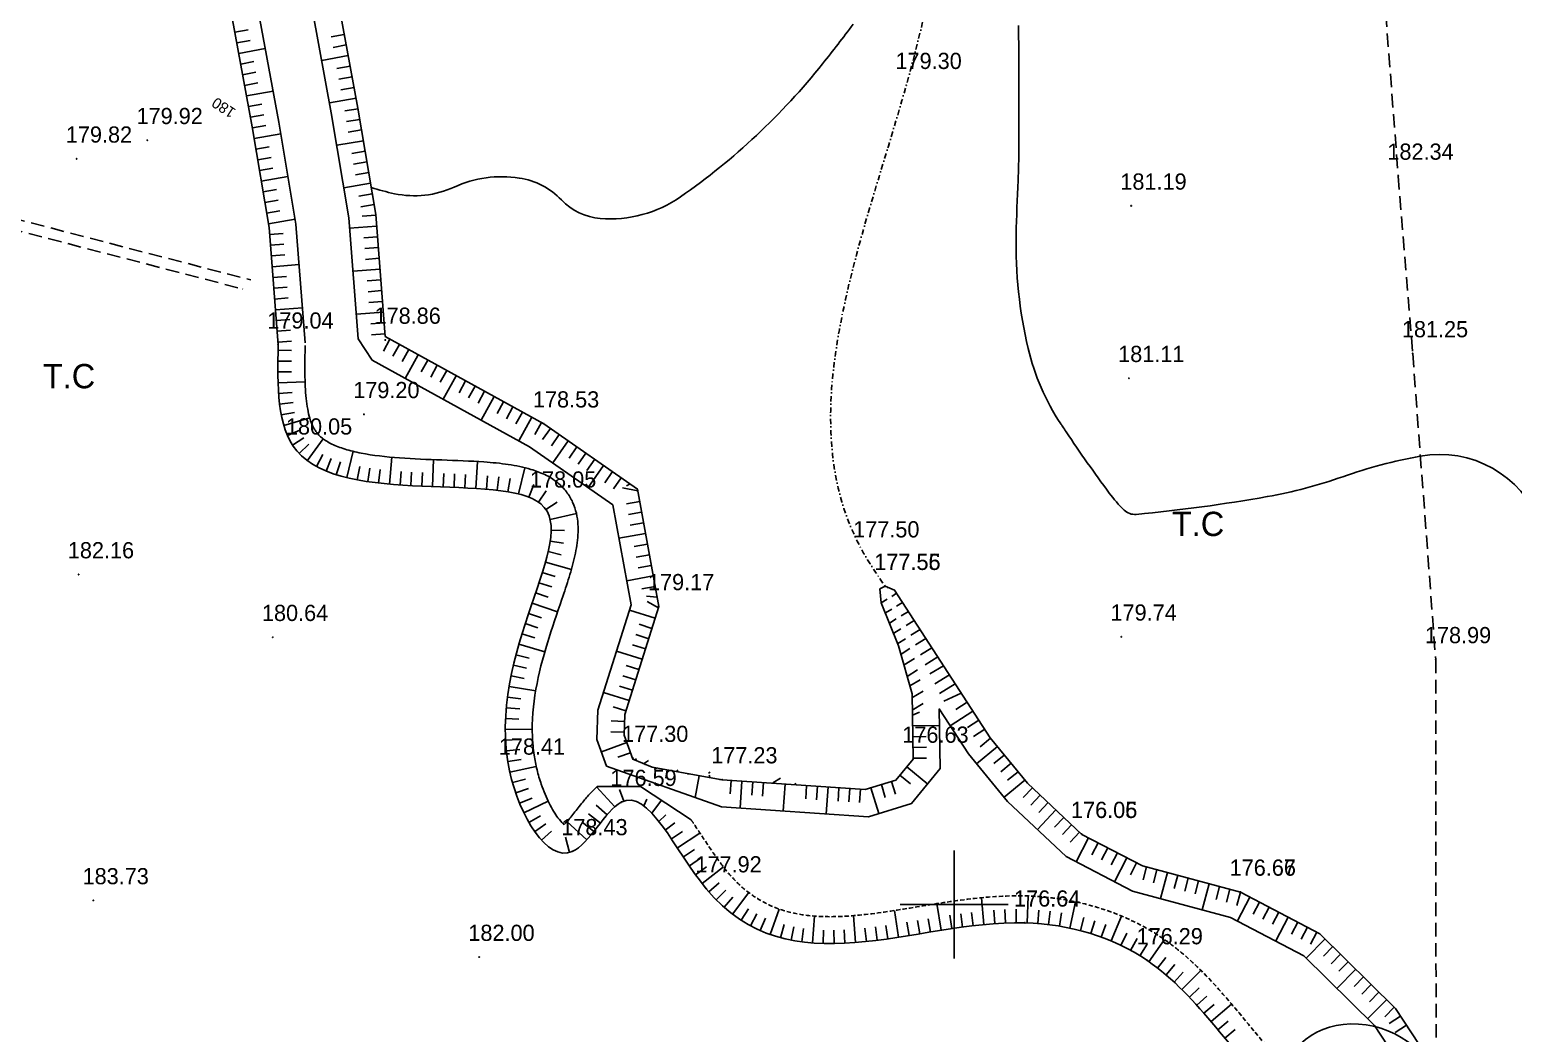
# Model space of a CAD drawing. Extents: x -83928 to -81707, y 15464 to 18601.
# Drawn here: x -83571.1 to -83296.4, y 17176.1 to 17362 of the extents above; entities that cross this region are included whole.
import ezdxf
from ezdxf.enums import TextEntityAlignment as Align

# ---------------------------------------------------------------- set-up
doc = ezdxf.new("R2010")
doc.units = 0
doc.header["$MEASUREMENT"] = 0
for name, pattern in [('ACAD_ISO03W100', [30, 12, -18]), ('INTERROMPU', [0.75, 0.5, -0.25]), ('Parcelle', [1.2, 0.8, -0.4]), ('TIRETPTx2', [2, 1, -0.5, 0, -0.5])]:
    doc.linetypes.add(name, pattern=pattern)
doc.layers.add('ACCE', color=4, linetype='INTERROMPU', lineweight=25)
for name, color, linetype in [('ALT', 7, 'Continuous'), ('Carroyage 1', 7, 'Continuous'), ('CNiv_1', 1, 'Continuous'), ('CONST', 7, 'Continuous'), ('Cotation CN', 6, 'Continuous'), ('ECOULEMENT', 160, 'ACAD_ISO03W100'), ('LIMITE', 40, 'INTERROMPU'), ('POINTS', 3, 'Continuous'), ('Talus', 5, 'Continuous')]:
    doc.layers.add(name, color=color, linetype=linetype)

# ---------------------------------------------------------------- blocks, each defined once
blk = doc.blocks.new('CotaCNiv')
at = {"invisible_edges": 15}
blk.add_3dface([(-0.5, -0.5), (0.5, -0.5), (0.5, 0.5), (-0.5, 0.5)], dxfattribs=at)
blk.add_3dface([(-0.5, -0.5), (0.5, -0.5), (0.5, 0.5), (-0.5, 0.5)], dxfattribs=at)
blk.add_attdef('ALTCNIV', text='', height=0.4).set_placement((0, 0), align=Align.MIDDLE)

msp = doc.modelspace()

# ---------------------------------------------------------------- linework, layer by layer
at = {"linetype": 'ByBlock', "extrusion": (0.000932032, -0.005533, 0.999984)}
msp.add_line((-83531.73, 17313.95, 203.43), (-83531.71, 17313.9, 203.43), dxfattribs=at)
at = {"layer": 'ACCE', "linetype": 'INTERROMPU', "ltscale": 5, "extrusion": (0.000932032, -0.005533, 0.999984)}
for p, q in [((-83592.64, 17331.85, 203.58), (-83530.21, 17315.62, 203.44)), ((-83593.1, 17329.9, 203.57), (-83531.73, 17313.95, 203.43))]:
    msp.add_line(p, q, dxfattribs=at)
at = {"layer": 'Carroyage 1'}
for p, q in [((-83400, 17210), (-83400, 17190)), ((-83410, 17200), (-83390, 17200))]:
    msp.add_line(p, q, dxfattribs=at)
at = {"layer": 'CNiv_1'}
for points, elevation in [([(-83418.69, 17362.97, -0.007661), (-83424.33, 17355.67, -0.072444), (-83450.63, 17331.02, -0.173684), (-83465.5, 17327, -0.184577), (-83472.69, 17330.43, 0.165922), (-83480.5, 17334.5, 0.146148), (-83492.54, 17332.82, -0.16046), (-83503.6, 17331.6, -0.025553), (-83507.92, 17332.74)], 180), ([(-83152.79, 17225.96, -0.00927), (-83170.54, 17224.46, -0.118984), (-83262.33, 17240.33, -0.200554), (-83291.46, 17270.56, 0.358919), (-83313.67, 17283, 0.040621), (-83328.01, 17279.19, -0.041654), (-83342, 17275.5, -0.020104), (-83366.29, 17272.22, -0.22062), (-83368.5, 17273, -0.039603), (-83371.26, 17276.17, -0.012001), (-83379.25, 17287.5, -0.000489), (-83379.88, 17288.45, -0.000834), (-83380.25, 17289, -0.088525), (-83386.28, 17302.94, -0.063276), (-83388.5, 17324, -0.006683), (-83388.15, 17334.03, 0.011246), (-83388, 17340, 0.000756), (-83387.99, 17344.58, 0.000291), (-83388, 17356.5, 0.006465), (-83388.09, 17362.73, 0.003279)], 180), ([(-83244.24, 17000, 0.088029), (-83245, 17000.75, 0.068717), (-83246.71, 17001.61, -0.089389), (-83248, 17002.33, -0.000138), (-83252.42, 17005.96, -0.000018), (-83285.33, 17033, -0.000015), (-83292.63, 17038.99, -0.000036), (-83295.8, 17041.6, -0.38176), (-83296.5, 17046.15, 0.493797), (-83297.8, 17049.8, 0.060424), (-83298.27, 17049.89, -0.038872), (-83299, 17050, -0.310178), (-83307.12, 17058.83, 0.191859), (-83316.25, 17074.75, 0.073047), (-83321.13, 17077.58, -0.090366), (-83325, 17080, -0.41464), (-83325.98, 17101.69, 0.177424), (-83309, 17143, 0.020097), (-83309.03, 17162.57, 0.087283), (-83310, 17167, 0.331548), (-83327.95, 17177.78, 0.395131), (-83340, 17164, 0.447148), (-83326.99, 17153.14, -0.341569), (-83309, 17143, -0.05514)], 175)]:
    msp.add_lwpolyline(points, format="xyb", dxfattribs=dict(at, elevation=elevation))
at = {"layer": 'ECOULEMENT', "linetype": 'ByBlock', "extrusion": (0.000932032, -0.005533, 0.999984)}
for p, q in [((-83510.31, 17304.74, 205.06), (-83507.73, 17300.75, 205.04)), ((-83464.33, 17225.59, 204.58), (-83443.07, 17218.07, 204.52)), ((-83458.04, 17221.83, 10.8), (-83466.08, 17221.83, 201.34)), ((-83448.7, 17215.68, 201.21), (-83458.04, 17221.83, 10.8))]:
    msp.add_line(p, q, dxfattribs=at)
at = {"layer": 'ECOULEMENT', "linetype": 'ByBlock', "extrusion": (0.000932032, -0.005533, 0.999984), "elevation": 31.48}
for points in [[(-83578.93, 17534.07), (-83579.2, 17521.43), (-83573.61, 17497.2), (-83562.42, 17454.35), (-83556.2, 17424.54), (-83544.39, 17394.11), (-83534.44, 17368.02), (-83530.09, 17344.42), (-83526.98, 17325.79), (-83525.29, 17304.03)], [(-83573.93, 17533.97), (-83574.19, 17521.94), (-83568.75, 17498.4), (-83557.55, 17455.49), (-83551.39, 17425.96), (-83539.72, 17395.9), (-83529.61, 17369.38), (-83525.17, 17345.29), (-83522.02, 17326.4), (-83520.31, 17304.41)], [(-83564.07, 17533.76), (-83564.3, 17522.96), (-83559.17, 17500.76), (-83547.94, 17457.75), (-83541.89, 17428.78), (-83530.51, 17399.45), (-83520.07, 17372.05), (-83515.45, 17347), (-83512.21, 17327.59), (-83510.46, 17305.18)], [(-83559.07, 17533.65), (-83559.28, 17523.48), (-83554.31, 17501.95), (-83543.07, 17458.89), (-83537.08, 17430.2), (-83525.84, 17401.24), (-83515.23, 17373.41), (-83510.52, 17347.86), (-83507.24, 17328.2), (-83505.48, 17305.57)], [(-83505.48, 17305.57), (-83476.11, 17289.41), (-83458.77, 17277.35), (-83454.81, 17255.58), (-83461.11, 17235.59), (-83461.24, 17231.75), (-83459.63, 17227.3), (-83456.04, 17225.82), (-83443.11, 17223.51), (-83416.6, 17221.72), (-83410.91, 17223.45), (-83407.73, 17227.33), (-83407.93, 17239.43), (-83410.41, 17248.34), (-83413.63, 17256.25), (-83413.88, 17258.85), (-83412.92, 17259.34), (-83411.15, 17258.6), (-83393.45, 17231.27), (-83386.58, 17222.91), (-83376.49, 17213.4), (-83365.29, 17207.58), (-83347.12, 17202.71), (-83332.4, 17195.01), (-83318.41, 17181.16), (-83309.55, 17167.67)], [(-83507.89, 17301.18), (-83478.75, 17285.16), (-83463.32, 17274.42), (-83459.96, 17255.9), (-83466.09, 17236.43), (-83466.26, 17230.96), (-83464.48, 17226.02)], [(-83443.23, 17218.51), (-83416.02, 17216.67), (-83408, 17219.11), (-83402.7, 17225.58), (-83402.89, 17236.64), (-83397.49, 17228.32), (-83390.24, 17219.49), (-83379.41, 17209.28), (-83367.11, 17202.89), (-83348.95, 17198.03), (-83335.38, 17190.93), (-83322.3, 17177.98), (-83313.73, 17164.93)]]:
    msp.add_lwpolyline(points, dxfattribs=at)
at = {"layer": 'ECOULEMENT', "linetype": 'TIRETPTx2'}
msp.add_spline([(-83412.99, 17654.96, 206.38), (-83427.86, 17606.23, 205.84), (-83457.92, 17566.15, 205.46), (-83461.3, 17533.98, 205.08), (-83449.51, 17509.19, 204.74), (-83446.86, 17490.2, 204.51), (-83413.23, 17466.71, 204.12), (-83402.6, 17441.3, 203.78), (-83408.84, 17351.67, 202.72), (-83416.67, 17264.94, 201.7), (-83412.77, 17258.92, 201.62)], degree=3, dxfattribs=at)
at = {"layer": 'ECOULEMENT', "linetype": 'ByBlock'}
for points, knots in [([(-83525.14, 17303.6, 202.51), (-83525.28, 17296.02, 202.42), (-83525.74, 17270.83, 202.11), (-83451.94, 17287.16, 202.08), (-83493.93, 17238.83, 201.63), (-83471.91, 17201.99, 201.12), (-83459.32, 17228.24, 201.39), (-83439.01, 17179.31, 200.74), (-83398.49, 17202.28, 200.89), (-83358.7, 17190.42, 200.62), (-83341.85, 17160.37, 200.21), (-83318.8, 17150.65, 200.02), (-83308.96, 17143.29, 199.9), (-83308.94, 17143.28, 199.9)], [0, 0, 0, 0, 19.919287, 66.163946, 115.959373, 134.84595, 147.715325, 170.166661, 229.505256, 253.244601, 288.827492, 325.704265, 325.754328, 325.754328, 325.754328, 325.754328]), ([(-83525.14, 17303.6, 202.51), (-83525.28, 17296.02, 202.42), (-83525.74, 17270.83, 202.11), (-83451.94, 17287.16, 202.08), (-83493.93, 17238.83, 201.63), (-83471.91, 17201.99, 201.12), (-83459.32, 17228.24, 201.39), (-83439.01, 17179.31, 200.74), (-83398.49, 17202.28, 200.89), (-83358.7, 17190.42, 200.62), (-83341.85, 17160.37, 200.21), (-83318.8, 17150.65, 200.02), (-83308.96, 17143.29, 199.9), (-83308.94, 17143.28, 199.9)], [0, 0, 0, 0, 19.919287, 66.163946, 115.959373, 134.84595, 147.715325, 170.166661, 229.505256, 253.244601, 288.827492, 325.704265, 325.754328, 325.754328, 325.754328, 325.754328]), ([(-83520.14, 17303.51, 202.49), (-83520.15, 17302.91, 202.48), (-83520.16, 17302.31, 202.48), (-83520.19, 17300.54, 202.45), (-83520.2, 17299.38, 202.44), (-83520.17, 17296.63, 202.41), (-83520.1, 17295.09, 202.39), (-83519.81, 17292.3, 202.35), (-83519.58, 17291.06, 202.34), (-83519.08, 17289.36, 202.32), (-83518.84, 17288.78, 202.31), (-83518.44, 17288.01, 202.3), (-83518.29, 17287.77, 202.29), (-83517.97, 17287.31, 202.29), (-83517.8, 17287.1, 202.28), (-83517.41, 17286.7, 202.28), (-83517.19, 17286.5, 202.28), (-83516.46, 17285.93, 202.27), (-83515.88, 17285.57, 202.26), (-83514.48, 17284.89, 202.25), (-83513.67, 17284.58, 202.24), (-83511.85, 17284.02, 202.23), (-83510.84, 17283.77, 202.22), (-83507.62, 17283.14, 202.21), (-83505.2, 17282.87, 202.19), (-83500.11, 17282.49, 202.17), (-83497.45, 17282.39, 202.16), (-83492.17, 17282.2, 202.15), (-83489.54, 17282.11, 202.14), (-83485.49, 17281.82, 202.12), (-83483.98, 17281.67, 202.11), (-83481.08, 17281.24, 202.1), (-83479.68, 17280.96, 202.09), (-83477.47, 17280.3, 202.08), (-83476.62, 17279.98, 202.07), (-83474.96, 17279.18, 202.05), (-83474.14, 17278.69, 202.05), (-83472.78, 17277.56, 202.03), (-83472.24, 17277, 202.02), (-83471.31, 17275.79, 202), (-83470.92, 17275.13, 201.99), (-83470.31, 17273.78, 201.98), (-83470.08, 17273.1, 201.97), (-83469.77, 17271.74, 201.95), (-83469.67, 17271.06, 201.94), (-83469.59, 17269.74, 201.92), (-83469.59, 17269.09, 201.92), (-83469.7, 17267.12, 201.89), (-83469.91, 17265.83, 201.88), (-83470.49, 17263.23, 201.85), (-83470.85, 17261.92, 201.83), (-83471.67, 17259.25, 201.8), (-83472.13, 17257.89, 201.79), (-83473.49, 17253.9, 201.75), (-83474.44, 17251.2, 201.72), (-83476.14, 17245.61, 201.65), (-83476.9, 17242.73, 201.62), (-83477.92, 17236.93, 201.56), (-83478.18, 17234, 201.52), (-83478.02, 17229.94, 201.47), (-83477.91, 17228.79, 201.46), (-83477.6, 17226.73, 201.43), (-83477.43, 17225.83, 201.42), (-83476.99, 17224.03, 201.4), (-83476.72, 17223.12, 201.39), (-83475.99, 17220.99, 201.36), (-83475.49, 17219.8, 201.34), (-83474.43, 17217.67, 201.31), (-83473.86, 17216.74, 201.3), (-83472.98, 17215.56, 201.28), (-83472.65, 17215.19, 201.28), (-83472.32, 17214.87, 201.27), (-83472.26, 17214.82, 201.27), (-83472.21, 17214.77, 201.27)], [0, 0, 0, 0, 1.583705, 1.583705, 4.751116, 4.751116, 9.422951, 9.422951, 14.094786, 14.094786, 17.180774, 17.180774, 18.933953, 18.933953, 20.760584, 20.760584, 22.587214, 22.587214, 25.948841, 25.948841, 29.310469, 29.310469, 32.672096, 32.672096, 39.331011, 39.331011, 45.989926, 45.989926, 52.648841, 52.648841, 56.760959, 56.760959, 60.873077, 60.873077, 63.474876, 63.474876, 66.076675, 66.076675, 68.06671, 68.06671, 70.056745, 70.056745, 72.04678, 72.04678, 74.036815, 74.036815, 76.02685, 76.02685, 80.127862, 80.127862, 84.228873, 84.228873, 88.329885, 88.329885, 95.976313, 95.976313, 103.62274, 103.62274, 111.269168, 111.269168, 114.307915, 114.307915, 116.683336, 116.683336, 119.058757, 119.058757, 122.409636, 122.409636, 125.760515, 125.760515, 127.940052, 127.940052, 128.393605, 128.393605, 128.393605, 128.393605]), ([(-83472.21, 17214.77, 201.27), (-83472.09, 17214.89, 201.27), (-83471.94, 17215.04, 201.27), (-83471.38, 17215.64, 201.28), (-83470.9, 17216.21, 201.28), (-83469.87, 17217.51, 201.3), (-83469.32, 17218.22, 201.3), (-83468.29, 17219.5, 201.32), (-83467.82, 17220.06, 201.32), (-83466.93, 17221.02, 201.33), (-83466.53, 17221.43, 201.33), (-83466.08, 17221.83, 201.34)], [137.484409, 137.484409, 137.484409, 137.484409, 138.362677, 138.362677, 140.692478, 140.692478, 143.022279, 143.022279, 144.763915, 144.763915, 146.039522, 146.039522, 146.039522, 146.039522])]:
    msp.add_open_spline(points, degree=3, knots=knots, dxfattribs=at)
at = {"layer": 'ECOULEMENT', "linetype": 'Parcelle'}
msp.add_open_spline([(-83448.7, 17215.68, 201.21), (-83448.45, 17215.32, 201.2), (-83448.2, 17214.95, 201.2), (-83447.04, 17213.22, 201.17), (-83446.14, 17211.83, 201.15), (-83444.36, 17209.18, 201.12), (-83443.47, 17207.92, 201.1), (-83442.14, 17206.21, 201.07), (-83441.68, 17205.66, 201.07), (-83440.74, 17204.63, 201.05), (-83440.27, 17204.15, 201.04), (-83438.85, 17202.81, 201.02), (-83437.89, 17202.06, 201.01), (-83435.55, 17200.5, 200.98), (-83434.16, 17199.8, 200.97), (-83431.23, 17198.72, 200.95), (-83429.7, 17198.34, 200.94), (-83426.48, 17197.84, 200.92), (-83424.79, 17197.73, 200.92), (-83421.25, 17197.72, 200.91), (-83419.41, 17197.83, 200.9), (-83414.51, 17198.31, 200.89), (-83411.37, 17198.8, 200.89), (-83404.9, 17199.86, 200.88), (-83401.56, 17200.43, 200.88), (-83394.73, 17201.31, 200.87), (-83391.25, 17201.61, 200.86), (-83386.63, 17201.58, 200.84), (-83385.55, 17201.53, 200.84), (-83383.39, 17201.38, 200.83), (-83382.32, 17201.27, 200.83), (-83379.12, 17200.85, 200.81), (-83377.02, 17200.43, 200.8), (-83370.85, 17198.78, 200.76), (-83366.92, 17197.14, 200.73), (-83362.21, 17194.3, 200.68), (-83361.14, 17193.58, 200.67), (-83359.08, 17192.06, 200.64), (-83358.09, 17191.27, 200.63), (-83354.75, 17188.36, 200.58), (-83352.6, 17186.11, 200.55), (-83348.56, 17181.54, 200.48), (-83346.66, 17179.22, 200.45), (-83342.93, 17174.72, 200.38), (-83341.09, 17172.55, 200.35), (-83338.24, 17169.52, 200.31), (-83337.25, 17168.53, 200.29), (-83334.25, 17165.78, 200.25), (-83332.08, 17164.1, 200.22), (-83327.46, 17160.89, 200.17), (-83325.02, 17159.36, 200.14), (-83319.97, 17156.3, 200.09), (-83317.37, 17154.78, 200.06), (-83312.99, 17152.08, 200.02), (-83311.21, 17150.96, 200), (-83309.45, 17149.77, 199.98)], degree=3, knots=[160.719011, 160.719011, 160.719011, 160.719011, 161.737018, 161.737018, 165.51899, 165.51899, 169.300963, 169.300963, 171.385845, 171.385845, 173.470727, 173.470727, 177.640492, 177.640492, 183.510158, 183.510158, 189.379824, 189.379824, 195.24949, 195.24949, 201.119155, 201.119155, 210.301728, 210.301728, 219.484301, 219.484301, 228.666873, 228.666873, 231.481073, 231.481073, 234.295272, 234.295272, 239.923671, 239.923671, 251.18047, 251.18047, 254.634197, 254.634197, 258.087924, 258.087924, 266.799629, 266.799629, 275.511334, 275.511334, 284.223039, 284.223039, 288.78013, 288.78013, 297.730147, 297.730147, 306.680164, 306.680164, 315.630181, 315.630181, 321.694088, 321.694088, 321.694088, 321.694088], dxfattribs=at)
at = {"layer": 'LIMITE', "linetype": 'INTERROMPU', "ltscale": 5, "extrusion": (0.000932032, -0.005533, 0.999984), "elevation": 30.8}
msp.add_lwpolyline([(-83344.15, 17655.6), (-83342.59, 17601.17), (-83335.84, 17541.84), (-83332.3, 17493.27), (-83327.61, 17446.34), (-83323.45, 17400.71), (-83320.23, 17365.45), (-83317.91, 17335.29), (-83315.23, 17302.41), (-83310.97, 17245.76), (-83310.9, 17169.72)], dxfattribs=at)
at = {"layer": 'POINTS', "extrusion": (0.002059, -0.012217, 0.999923)}
for centre in [(-83409.08, 17350.75, -182.42), (-83409.08, 17350.75, -182.42), (-83549.6, 17340.55, -182.42), (-83549.6, 17340.55, -182.42), (-83562.69, 17337.12, -182.42), (-83562.69, 17337.12, -182.42), (-83318, 17333.95, -182.42), (-83318, 17333.95, -182.42), (-83367.44, 17328.41, -182.42), (-83367.44, 17328.41, -182.42), (-83525.38, 17302.68, -182.42), (-83525.38, 17302.68, -182.42), (-83505.53, 17303.57, -182.42), (-83505.53, 17303.57, -182.42), (-83315.32, 17301.07, -182.42), (-83315.32, 17301.07, -182.42), (-83367.85, 17296.49, -182.42), (-83367.85, 17296.49, -182.42), (-83509.48, 17289.8, -182.42), (-83509.48, 17289.8, -182.42), (-83476.2, 17288.07, -182.42), (-83476.2, 17288.07, -182.42), (-83521.94, 17283.06, -182.42), (-83521.94, 17283.06, -182.42), (-83476.75, 17273.24, -182.42), (-83476.75, 17273.24, -182.42), (-83416.91, 17264.01, -182.42), (-83416.91, 17264.01, -182.42), (-83562.32, 17260.14, -182.42), (-83562.32, 17260.14, -182.42), (-83413.01, 17257.99, -182.42), (-83412.99, 17257.98, -182.42), (-83454.9, 17254.24, -182.42), (-83454.9, 17254.24, -182.42), (-83526.38, 17248.53, -182.42), (-83526.38, 17248.53, -182.42), (-83369.27, 17248.6, -182.42), (-83369.27, 17248.6, -182.42), (-83311.05, 17244.42, -182.42), (-83311.05, 17244.42, -182.42), (-83459.7, 17226.14, -182.42), (-83459.7, 17226.14, -182.42), (-83407.81, 17225.98, -182.42), (-83407.81, 17225.98, -182.42), (-83482.52, 17223.78, -182.42), (-83482.52, 17223.78, -182.42), (-83443.19, 17222.17, -182.42), (-83443.19, 17222.17, -182.42), (-83461.86, 17217.98, -182.42), (-83461.86, 17217.98, -182.42), (-83376.59, 17212.06, -182.42), (-83376.58, 17212.05, -182.42), (-83470.95, 17208.86, -182.42), (-83470.95, 17208.86, -182.42), (-83446.12, 17201.98, -182.42), (-83446.12, 17201.98, -182.42), (-83347.21, 17201.37, -182.42), (-83347.2, 17201.36, -182.42), (-83559.59, 17199.78, -182.42), (-83559.59, 17199.78, -182.42), (-83387.13, 17195.65, -182.42), (-83387.12, 17195.64, -182.42), (-83488.16, 17189.29, -182.42), (-83488.15, 17189.29, -182.42), (-83364.44, 17188.67, -182.42), (-83364.43, 17188.66, -182.42)]:
    msp.add_circle(centre, 0.05, dxfattribs=at)
at = {"layer": 'Talus', "linetype": 'ByBlock', "extrusion": (0.000932032, -0.005533, 0.999984)}
for p, q in [((-83533.17, 17361.5, 205.4), (-83530.71, 17361.95, 205.4)), ((-83512.89, 17361.1, 205.38), (-83515.35, 17360.65, 205.38)), ((-83532.8, 17359.53, 205.39), (-83530.35, 17359.99, 205.39)), ((-83532.44, 17357.57, 205.38), (-83527.52, 17358.47, 205.38)), ((-83512.53, 17359.13, 205.37), (-83514.98, 17358.68, 205.37)), ((-83532.08, 17355.6, 205.37), (-83529.62, 17356.05, 205.37)), ((-83512.16, 17357.17, 205.36), (-83517.08, 17356.26, 205.36)), ((-83531.72, 17353.63, 205.35), (-83529.26, 17354.09, 205.36)), ((-83511.8, 17355.2, 205.34), (-83514.26, 17354.75, 205.34)), ((-83511.44, 17353.23, 205.33), (-83513.9, 17352.78, 205.33)), ((-83531.35, 17351.66, 205.34), (-83528.89, 17352.12, 205.34)), ((-83530.99, 17349.7, 205.33), (-83526.07, 17350.6, 205.33)), ((-83511.07, 17351.27, 205.32), (-83513.53, 17350.81, 205.32)), ((-83530.63, 17347.73, 205.32), (-83528.17, 17348.18, 205.32)), ((-83510.71, 17349.3, 205.31), (-83515.63, 17348.39, 205.31)), ((-83530.27, 17345.76, 205.31), (-83527.81, 17346.22, 205.31)), ((-83510.35, 17347.33, 205.3), (-83512.82, 17346.92, 205.3)), ((-83510.02, 17345.36, 205.29), (-83512.49, 17344.95, 205.29)), ((-83529.91, 17343.8, 205.3), (-83527.44, 17344.21, 205.3)), ((-83529.58, 17341.82, 205.29), (-83524.64, 17342.65, 205.29)), ((-83509.69, 17343.39, 205.28), (-83512.16, 17342.97, 205.28)), ((-83529.25, 17339.85, 205.28), (-83526.78, 17340.26, 205.28)), ((-83509.36, 17341.41, 205.27), (-83514.29, 17340.59, 205.27)), ((-83509.03, 17339.44, 205.26), (-83511.5, 17339.03, 205.26)), ((-83528.92, 17337.88, 205.27), (-83526.45, 17338.29, 205.26)), ((-83508.7, 17337.47, 205.24), (-83511.17, 17337.06, 205.24)), ((-83528.59, 17335.91, 205.25), (-83526.12, 17336.32, 205.25)), ((-83528.26, 17333.93, 205.24), (-83523.33, 17334.76, 205.24)), ((-83508.38, 17335.5, 205.23), (-83510.84, 17335.08, 205.23)), ((-83527.93, 17331.96, 205.23), (-83525.47, 17332.37, 205.23)), ((-83508.05, 17333.52, 205.22), (-83512.98, 17332.7, 205.22)), ((-83507.72, 17331.55, 205.21), (-83510.18, 17331.14, 205.21)), ((-83527.6, 17329.99, 205.22), (-83525.14, 17330.4, 205.22)), ((-83527.27, 17328.02, 205.21), (-83524.81, 17328.43, 205.21)), ((-83507.39, 17329.58, 205.2), (-83509.85, 17329.17, 205.2)), ((-83526.94, 17326.04, 205.2), (-83522.01, 17326.87, 205.2)), ((-83506.92, 17325.61, 205.18), (-83511.9, 17325.22, 205.18)), ((-83507.07, 17327.6, 205.19), (-83509.57, 17327.41, 205.19)), ((-83526.73, 17324.06, 205.19), (-83524.23, 17324.25, 205.19)), ((-83506.76, 17323.61, 205.17), (-83509.26, 17323.42, 205.17)), ((-83526.57, 17322.06, 205.18), (-83524.08, 17322.26, 205.17)), ((-83526.42, 17320.07, 205.16), (-83523.92, 17320.26, 205.16)), ((-83506.61, 17321.62, 205.15), (-83509.1, 17321.43, 205.16)), ((-83526.26, 17318.07, 205.15), (-83521.28, 17318.46, 205.15)), ((-83506.3, 17317.63, 205.13), (-83511.28, 17317.25, 205.13)), ((-83506.45, 17319.63, 205.14), (-83508.95, 17319.43, 205.14)), ((-83526.11, 17316.08, 205.14), (-83523.61, 17316.27, 205.14)), ((-83506.14, 17315.64, 205.12), (-83508.63, 17315.45, 205.12)), ((-83525.95, 17314.09, 205.13), (-83523.46, 17314.28, 205.13)), ((-83525.8, 17312.09, 205.12), (-83523.3, 17312.29, 205.12)), ((-83505.99, 17313.65, 205.11), (-83508.48, 17313.45, 205.11)), ((-83505.83, 17311.65, 205.1), (-83508.32, 17311.46, 205.1)), ((-83525.64, 17310.1, 205.11), (-83520.66, 17310.49, 205.11)), ((-83505.68, 17309.66, 205.09), (-83510.66, 17309.27, 205.09)), ((-83525.49, 17308.1, 205.1), (-83522.99, 17308.3, 205.1)), ((-83525.33, 17306.11, 205.09), (-83522.84, 17306.3, 205.08)), ((-83505.52, 17307.66, 205.08), (-83508.01, 17307.47, 205.08)), ((-83525.18, 17304.12, 205.07), (-83522.68, 17304.31, 205.07)), ((-83505.37, 17305.67, 205.06), (-83507.86, 17305.48, 205.07)), ((-83504.45, 17304.64, 205.06), (-83505.65, 17302.45, 205.05)), ((-83502.7, 17303.68, 205.05), (-83503.9, 17301.49, 205.04)), ((-83525.16, 17302.6, 202.49), (-83522.66, 17302.56, 202.49)), ((-83500.94, 17302.72, 205.04), (-83502.15, 17300.53, 205.03)), ((-83499.19, 17301.75, 205.04), (-83501.6, 17297.37, 205.02)), ((-83497.44, 17300.79, 205.03), (-83498.64, 17298.6, 205.02)), ((-83525.19, 17298.6, 202.45), (-83522.69, 17298.62, 202.44)), ((-83525.18, 17300.6, 202.47), (-83522.68, 17300.58, 202.46)), ((-83495.69, 17299.83, 205.02), (-83496.89, 17297.63, 205.01)), ((-83493.93, 17298.86, 205.02), (-83495.14, 17296.67, 205.01)), ((-83525.15, 17296.6, 202.42), (-83520.15, 17296.76, 202.41)), ((-83492.18, 17297.9, 205.01), (-83494.59, 17293.52, 204.99)), ((-83490.43, 17296.93, 205), (-83491.63, 17294.74, 204.99)), ((-83488.68, 17295.97, 205), (-83489.88, 17293.78, 204.98)), ((-83525.05, 17294.6, 202.4), (-83522.56, 17294.78, 202.39)), ((-83524.87, 17292.61, 202.37), (-83522.38, 17292.91, 202.37)), ((-83486.92, 17295.01, 204.99), (-83488.13, 17292.82, 204.98)), ((-83485.17, 17294.04, 204.98), (-83487.58, 17289.66, 204.96)), ((-83483.42, 17293.08, 204.97), (-83484.62, 17290.89, 204.96)), ((-83524.56, 17290.64, 202.35), (-83522.1, 17291.11, 202.35)), ((-83524.09, 17288.69, 202.32), (-83519.29, 17290.1, 202.33)), ((-83481.67, 17292.11, 204.97), (-83482.87, 17289.92, 204.96)), ((-83479.92, 17291.15, 204.96), (-83481.12, 17288.96, 204.95)), ((-83478.16, 17290.19, 204.95), (-83480.57, 17285.81, 204.93)), ((-83523.42, 17286.81, 202.3), (-83521.12, 17287.81, 202.3)), ((-83476.41, 17289.22, 204.95), (-83477.62, 17287.03, 204.94)), ((-83474.74, 17288.13, 204.94), (-83476.17, 17286.07, 204.93)), ((-83473.1, 17286.98, 204.93), (-83474.53, 17284.93, 204.92)), ((-83522.48, 17285.05, 202.27), (-83520.38, 17286.4, 202.28)), ((-83521.25, 17283.48, 202.25), (-83519.44, 17285.2, 202.27)), ((-83519.75, 17282.16, 202.23), (-83516.78, 17286.18, 202.27)), ((-83471.46, 17285.84, 204.92), (-83474.31, 17281.74, 204.9)), ((-83469.81, 17284.7, 204.92), (-83471.24, 17282.65, 204.91)), ((-83518.06, 17281.09, 202.21), (-83516.87, 17283.29, 202.24)), ((-83516.25, 17280.24, 202.2), (-83515.31, 17282.55, 202.22)), ((-83514.37, 17279.56, 202.18), (-83513.62, 17281.95, 202.21)), ((-83512.44, 17279.03, 202.17), (-83511.26, 17283.89, 202.23)), ((-83504.54, 17277.82, 202.13), (-83504.1, 17282.8, 202.19)), ((-83496.56, 17277.36, 202.1), (-83496.36, 17282.35, 202.16)), ((-83488.56, 17277.02, 202.07), (-83488.26, 17282.01, 202.13)), ((-83468.17, 17283.56, 204.91), (-83469.6, 17281.51, 204.9)), ((-83466.53, 17282.42, 204.9), (-83467.96, 17280.36, 204.89)), ((-83510.49, 17278.61, 202.16), (-83510.02, 17281.07, 202.19)), ((-83508.51, 17278.28, 202.15), (-83508.15, 17280.75, 202.18)), ((-83506.53, 17278.02, 202.14), (-83506.25, 17280.5, 202.17)), ((-83502.55, 17277.66, 202.12), (-83502.37, 17280.15, 202.15)), ((-83500.55, 17277.54, 202.12), (-83500.42, 17280.03, 202.15)), ((-83498.55, 17277.44, 202.11), (-83498.44, 17279.94, 202.14)), ((-83494.56, 17277.28, 202.09), (-83494.47, 17279.78, 202.12)), ((-83492.56, 17277.21, 202.09), (-83492.46, 17279.71, 202.12)), ((-83490.56, 17277.12, 202.08), (-83490.44, 17279.62, 202.11)), ((-83486.57, 17276.88, 202.06), (-83486.36, 17279.37, 202.09)), ((-83484.58, 17276.68, 202.06), (-83484.29, 17279.16, 202.08)), ((-83482.6, 17276.41, 202.05), (-83482.19, 17278.87, 202.07)), ((-83480.64, 17276.01, 202.03), (-83479.44, 17280.86, 202.09)), ((-83464.89, 17281.27, 204.89), (-83467.75, 17277.17, 204.87)), ((-83463.25, 17280.13, 204.88), (-83464.68, 17278.08, 204.87)), ((-83461.61, 17278.99, 204.88), (-83463.03, 17276.94, 204.87)), ((-83478.73, 17275.41, 202.02), (-83477.82, 17277.74, 202.05)), ((-83476.96, 17274.5, 202), (-83475.54, 17276.56, 202.03)), ((-83458.55, 17276.56, 204.86), (-83461.38, 17277.15, 11.1)), ((-83459.96, 17277.85, 204.87), (-83460.67, 17277.5, 107.99)), ((-83475.55, 17273.09, 201.98), (-83473.47, 17274.47, 201.99)), ((-83458.19, 17274.59, 204.85), (-83460.65, 17274.14, 204.85)), ((-83474.79, 17271.26, 201.96), (-83469.91, 17272.36, 201.96)), ((-83457.84, 17272.62, 204.84), (-83460.3, 17272.18, 204.84)), ((-83457.48, 17270.65, 204.83), (-83459.94, 17270.21, 204.83)), ((-83474.6, 17269.27, 201.93), (-83472.1, 17269.24, 201.93)), ((-83457.12, 17268.69, 204.82), (-83462.04, 17267.79, 204.81)), ((-83475.15, 17265.32, 201.89), (-83472.71, 17264.75, 201.87)), ((-83474.77, 17267.28, 201.91), (-83472.3, 17266.91, 201.9)), ((-83456.76, 17266.72, 204.8), (-83459.22, 17266.27, 204.8)), ((-83475.65, 17263.38, 201.87), (-83470.84, 17262.02, 201.84)), ((-83456.41, 17264.75, 204.79), (-83458.87, 17264.3, 204.79)), ((-83456.05, 17262.78, 204.78), (-83458.51, 17262.34, 204.78)), ((-83476.85, 17259.56, 201.82), (-83474.48, 17258.77, 201.81)), ((-83476.23, 17261.46, 201.85), (-83473.84, 17260.71, 201.83)), ((-83455.69, 17260.82, 204.77), (-83460.61, 17259.92, 204.77)), ((-83477.49, 17257.67, 201.8), (-83475.12, 17256.86, 201.79)), ((-83455.33, 17258.85, 204.76), (-83457.79, 17258.4, 204.76)), ((-83454.98, 17256.88, 204.75), (-83456.96, 17257.07, 107.87)), ((-83412.23, 17258.67, 204.72), (-83412.28, 17258.56, 203.94)), ((-83410.64, 17257.6, 204.71), (-83411.53, 17257.04, 201.13)), ((-83478.14, 17255.78, 201.78), (-83473.4, 17254.16, 201.75)), ((-83455.33, 17253.01, 204.73), (-83460.1, 17254.51, 204.74)), ((-83454.73, 17254.92, 204.74), (-83456.84, 17256.09, 107.86)), ((-83412.38, 17256.52, 197.75), (-83413.47, 17255.84, 193.38)), ((-83411.54, 17254.69, 196.67), (-83412.7, 17253.96, 191.95)), ((-83409.55, 17255.92, 204.7), (-83410.65, 17255.24, 200.26)), ((-83408.46, 17254.24, 204.69), (-83409.77, 17253.43, 199.32)), ((-83479.4, 17251.98, 201.74), (-83477.03, 17251.21, 201.72)), ((-83478.78, 17253.88, 201.76), (-83476.41, 17253.09, 201.75)), ((-83455.93, 17251.1, 204.72), (-83458.32, 17251.86, 204.72)), ((-83410.69, 17252.86, 195.49), (-83411.94, 17252.08, 190.36)), ((-83407.38, 17252.57, 204.68), (-83408.88, 17251.63, 198.04)), ((-83480.01, 17250.08, 201.72), (-83477.62, 17249.34, 201.7)), ((-83456.53, 17249.2, 204.71), (-83458.92, 17249.95, 204.71)), ((-83409.85, 17251.03, 193.76), (-83411.17, 17250.21, 187.95)), ((-83409.01, 17249.2, 192.47), (-83410.41, 17248.33, 186.21)), ((-83406.29, 17250.89, 204.67), (-83408, 17249.83, 197.01)), ((-83405.2, 17249.21, 204.66), (-83407.12, 17248.03, 195.44)), ((-83481.11, 17246.23, 201.68), (-83478.69, 17245.6, 201.66)), ((-83480.58, 17248.16, 201.7), (-83475.77, 17246.78, 201.67)), ((-83457.73, 17245.38, 204.69), (-83462.5, 17246.88, 204.7)), ((-83457.13, 17247.29, 204.7), (-83459.52, 17248.04, 204.7)), ((-83408.17, 17247.37, 190.35), (-83409.81, 17246.36, 182.44)), ((-83404.11, 17247.53, 204.65), (-83406.23, 17246.22, 194.26)), ((-83403.03, 17245.85, 204.64), (-83405.34, 17244.35, 204.63)), ((-83481.59, 17244.29, 201.66), (-83479.16, 17243.72, 201.64)), ((-83458.33, 17243.47, 204.68), (-83460.72, 17244.22, 204.68)), ((-83407.33, 17245.54, 188.87), (-83409.26, 17244.35, 179.43)), ((-83406.78, 17243.42, 204.63), (-83408.67, 17242.2, 204.62)), ((-83401.94, 17244.17, 204.63), (-83404.47, 17242.67, 182.9)), ((-83482.39, 17240.37, 201.61), (-83477.46, 17239.54, 201.59)), ((-83482.02, 17242.34, 201.63), (-83479.57, 17241.84, 201.62)), ((-83459.54, 17239.66, 204.66), (-83461.92, 17240.41, 204.66)), ((-83458.94, 17241.57, 204.67), (-83461.32, 17242.32, 204.67)), ((-83406.27, 17241.59, 167.45), (-83408.16, 17240.47, 151.3)), ((-83400.85, 17242.5, 204.62), (-83403.58, 17240.82, 188.41)), ((-83399.76, 17240.82, 204.61), (-83402.7, 17239.03, 185.46)), ((-83482.69, 17238.39, 201.59), (-83480.21, 17238.07, 201.58)), ((-83460.14, 17237.75, 204.65), (-83464.91, 17239.25, 204.66)), ((-83405.73, 17239.51, 175.67), (-83407.8, 17238.24, 163.39)), ((-83398.67, 17239.14, 204.6), (-83401.89, 17237.65, 107.71)), ((-83482.91, 17236.41, 201.57), (-83480.42, 17236.18, 201.55)), ((-83460.74, 17235.84, 204.64), (-83463.12, 17236.59, 204.64)), ((-83405.72, 17237.19, 165.78), (-83407.77, 17235.95, 152.42)), ((-83407.71, 17235.04, 204.58), (-83406.41, 17235.6, 107.7)), ((-83396.5, 17235.78, 204.58), (-83400.7, 17233.06, 204.57)), ((-83397.59, 17237.46, 204.59), (-83399.69, 17236.1, 204.58)), ((-83483.09, 17232.41, 201.52), (-83478.09, 17232.42, 201.5)), ((-83483.04, 17234.41, 201.54), (-83480.55, 17234.3, 201.53)), ((-83461, 17233.88, 204.63), (-83463.5, 17233.96, 204.63)), ((-83407.68, 17233.04, 204.57), (-83402.68, 17233.13, 204.57)), ((-83395.41, 17234.1, 204.57), (-83397.51, 17232.74, 204.56)), ((-83394.32, 17232.43, 204.56), (-83396.42, 17231.07, 204.55)), ((-83483.04, 17230.41, 201.49), (-83480.54, 17230.54, 201.49)), ((-83460.59, 17229.96, 204.6), (-83465.29, 17228.26, 204.6)), ((-83461.06, 17231.88, 204.62), (-83463.56, 17231.96, 204.62)), ((-83407.64, 17231.04, 204.56), (-83405.14, 17231.09, 204.56)), ((-83393.23, 17230.75, 204.55), (-83395.16, 17229.17, 204.54)), ((-83482.88, 17228.42, 201.47), (-83480.39, 17228.68, 201.46)), ((-83482.61, 17226.44, 201.44), (-83480.15, 17226.84, 201.44)), ((-83459.91, 17228.08, 204.59), (-83462.26, 17227.23, 204.59)), ((-83458.82, 17226.6, 204.58), (-83458.97, 17226.99, 107.71)), ((-83456.55, 17226.63, 14.71), (-83457.51, 17226.04, 10.82)), ((-83407.61, 17229.04, 204.55), (-83405.11, 17229.09, 204.55)), ((-83407.58, 17227.05, 204.54), (-83405.08, 17227.09, 204.54)), ((-83391.96, 17229.21, 204.54), (-83395.82, 17226.03, 204.52)), ((-83390.69, 17227.66, 204.53), (-83392.62, 17226.08, 204.52)), ((-83482.24, 17224.47, 201.42), (-83477.35, 17225.56, 201.42)), ((-83456.97, 17225.83, 204.58), (-83457.24, 17225.93, 107.7)), ((-83455.08, 17225.24, 204.57), (-83455.5, 17224.96, 10.81)), ((-83453.11, 17224.89, 204.57), (-83453.38, 17223.35, 204.56)), ((-83451.14, 17224.53, 204.57), (-83451.26, 17224.89, 107.69)), ((-83449.17, 17224.18, 204.56), (-83449.37, 17224.11, 107.68)), ((-83447.2, 17223.83, 204.56), (-83447.92, 17219.79, 204.54)), ((-83445.16, 17224.5, 12.22), (-83445.45, 17224.32, 10.8)), ((-83445.23, 17223.48, 204.55), (-83445.34, 17223.9, 107.68)), ((-83410.01, 17223.92, 204.52), (-83408.08, 17222.33, 204.51)), ((-83408.74, 17225.46, 204.53), (-83404.88, 17222.29, 204.51)), ((-83389.42, 17226.12, 204.52), (-83391.35, 17224.53, 204.51)), ((-83388.15, 17224.57, 204.51), (-83390.08, 17222.99, 204.5)), ((-83481.75, 17222.54, 201.39), (-83479.34, 17223.21, 201.4)), ((-83481.15, 17220.63, 201.37), (-83478.79, 17221.44, 201.37)), ((-83462.82, 17218.04, 201.28), (-83466.17, 17221.75, 201.34)), ((-83461.15, 17219.11, 201.29), (-83461.93, 17221.3, 201.32)), ((-83443.26, 17223.13, 204.55), (-83443.45, 17223.12, 107.67)), ((-83441.27, 17222.96, 204.55), (-83441.44, 17220.47, 204.53)), ((-83439.28, 17222.82, 204.54), (-83439.61, 17217.84, 204.52)), ((-83437.28, 17222.69, 204.54), (-83437.45, 17220.2, 204.53)), ((-83435.28, 17222.56, 204.54), (-83435.45, 17220.06, 204.53)), ((-83432.14, 17223.36, 19.04), (-83433.54, 17222.51, 10.78)), ((-83433.29, 17222.42, 204.54), (-83433.41, 17222.46, 107.66)), ((-83431.29, 17222.29, 204.53), (-83431.63, 17217.3, 204.51)), ((-83429.3, 17222.15, 204.53), (-83429.41, 17222.44, 107.65)), ((-83427.3, 17222.02, 204.53), (-83427.47, 17219.52, 204.52)), ((-83425.31, 17221.88, 204.53), (-83425.48, 17219.39, 204.51)), ((-83423.31, 17221.75, 204.52), (-83423.65, 17216.76, 204.5)), ((-83421.32, 17221.61, 204.52), (-83421.48, 17219.12, 204.51)), ((-83419.32, 17221.48, 204.52), (-83419.49, 17218.98, 204.51)), ((-83417.33, 17221.34, 204.52), (-83417.49, 17218.85, 204.5)), ((-83415.38, 17221.61, 204.52), (-83413.92, 17216.83, 204.49)), ((-83413.46, 17222.19, 204.52), (-83412.74, 17219.8, 204.5)), ((-83411.55, 17222.77, 204.52), (-83410.82, 17220.38, 204.5)), ((-83386.88, 17223.03, 204.5), (-83390.74, 17219.85, 204.48)), ((-83385.49, 17221.59, 204.49), (-83387.21, 17219.77, 204.48)), ((-83480.45, 17218.75, 201.34), (-83478.14, 17219.69, 201.35)), ((-83479.64, 17216.93, 201.32), (-83475.14, 17219.09, 201.33)), ((-83464.2, 17216.59, 201.27), (-83466.28, 17218.37, 201.3)), ((-83457.43, 17218.23, 201.27), (-83456.89, 17219.47, 123.29)), ((-83455.96, 17216.88, 201.25), (-83454.16, 17219.28, 89.82)), ((-83384.04, 17220.22, 204.48), (-83385.75, 17218.4, 204.47)), ((-83382.58, 17218.85, 204.47), (-83384.3, 17217.03, 204.46)), ((-83478.72, 17215.15, 201.3), (-83476.55, 17216.4, 201.3)), ((-83465.46, 17215.04, 201.25), (-83467.65, 17216.76, 201.28)), ((-83454.66, 17215.36, 201.22), (-83453.34, 17216.61, 167.4)), ((-83381.13, 17217.48, 204.46), (-83384.56, 17213.84, 204.44)), ((-83379.67, 17216.1, 204.45), (-83381.39, 17214.29, 204.44)), ((-83477.65, 17213.46, 201.27), (-83475.6, 17214.9, 201.28)), ((-83476.4, 17211.9, 201.25), (-83474.56, 17213.58, 201.26)), ((-83467.99, 17211.94, 201.22), (-83471.68, 17215.32, 201.28)), ((-83466.7, 17213.47, 201.24), (-83468.93, 17215.26, 201.27)), ((-83453.46, 17213.76, 201.2), (-83451.67, 17215.11, 189.13)), ((-83452.32, 17212.11, 201.18), (-83450.25, 17213.51, 201.19)), ((-83451.21, 17210.45, 201.15), (-83447.04, 17213.21, 201.17)), ((-83378.22, 17214.73, 204.44), (-83379.93, 17212.91, 204.43)), ((-83376.76, 17213.36, 204.43), (-83378.48, 17211.54, 204.43)), ((-83471.19, 17209.62, 201.21), (-83471.95, 17212.44, 201.24)), ((-83450.11, 17208.78, 201.13), (-83448.03, 17210.16, 201.14)), ((-83375.08, 17212.31, 204.43), (-83377.38, 17207.87, 204.4)), ((-83373.3, 17211.39, 204.42), (-83374.46, 17209.17, 204.41)), ((-83371.53, 17210.46, 204.41), (-83372.68, 17208.25, 204.4)), ((-83448.99, 17207.12, 201.11), (-83446.93, 17208.53, 201.12)), ((-83369.75, 17209.54, 204.41), (-83370.9, 17207.32, 204.4)), ((-83367.98, 17208.62, 204.4), (-83370.28, 17204.18, 204.38)), ((-83366.2, 17207.7, 204.39), (-83367.35, 17205.48, 204.38)), ((-83447.85, 17205.48, 201.08), (-83445.82, 17206.94, 201.09)), ((-83446.66, 17203.88, 201.06), (-83442.71, 17206.94, 201.08)), ((-83364.37, 17206.94, 204.39), (-83365.01, 17204.53, 204.37)), ((-83362.43, 17206.42, 204.38), (-83363.08, 17204.01, 204.37)), ((-83360.5, 17205.9, 204.38), (-83361.8, 17201.08, 204.35)), ((-83358.57, 17205.39, 204.37), (-83359.22, 17202.97, 204.36)), ((-83356.64, 17204.87, 204.37), (-83357.29, 17202.45, 204.36)), ((-83445.39, 17202.33, 201.04), (-83443.5, 17203.97, 201.05)), ((-83444.04, 17200.86, 201.02), (-83442.25, 17202.61, 201.03)), ((-83441.04, 17198.21, 200.97), (-83438.01, 17202.19, 201.01)), ((-83354.71, 17204.35, 204.36), (-83355.35, 17201.94, 204.35)), ((-83352.77, 17203.83, 204.36), (-83354.07, 17199, 204.33)), ((-83350.84, 17203.32, 204.35), (-83351.49, 17200.9, 204.34)), ((-83348.91, 17202.8, 204.35), (-83349.56, 17200.38, 204.34)), ((-83346.98, 17202.28, 204.35), (-83347.64, 17199.81, 204.33)), ((-83442.59, 17199.48, 200.99), (-83440.93, 17201.35, 201.01)), ((-83439.41, 17197.06, 200.96), (-83438.05, 17199.16, 200.98)), ((-83434.03, 17194.43, 200.91), (-83432.37, 17199.14, 200.96)), ((-83402.39, 17195.2, 200.82), (-83403.17, 17200.14, 200.88)), ((-83394.46, 17196.26, 200.8), (-83394.94, 17201.23, 200.87)), ((-83390.47, 17196.54, 200.8), (-83390.57, 17199.04, 200.83)), ((-83388.47, 17196.59, 200.79), (-83388.48, 17199.09, 200.82)), ((-83386.47, 17196.56, 200.78), (-83386.3, 17201.55, 200.84)), ((-83378.54, 17195.6, 200.75), (-83377.5, 17200.49, 200.8)), ((-83345.21, 17201.36, 204.34), (-83347.52, 17196.93, 204.32)), ((-83343.43, 17200.43, 204.33), (-83344.59, 17198.21, 204.32)), ((-83341.66, 17199.5, 204.32), (-83342.82, 17197.29, 204.31)), ((-83437.69, 17196.04, 200.94), (-83436.5, 17198.24, 200.96)), ((-83435.89, 17195.16, 200.92), (-83434.88, 17197.45, 200.95)), ((-83426.21, 17192.85, 200.86), (-83425.83, 17197.83, 200.92)), ((-83418.22, 17192.94, 200.84), (-83418.63, 17197.92, 200.9)), ((-83410.29, 17193.92, 200.83), (-83411.05, 17198.87, 200.89)), ((-83408.31, 17194.24, 200.82), (-83408.71, 17196.7, 200.85)), ((-83406.34, 17194.56, 200.82), (-83406.74, 17197.03, 200.85)), ((-83404.36, 17194.88, 200.82), (-83404.77, 17197.35, 200.85)), ((-83400.41, 17195.51, 200.81), (-83400.78, 17197.98, 200.84)), ((-83398.43, 17195.79, 200.81), (-83398.77, 17198.27, 200.84)), ((-83396.45, 17196.04, 200.81), (-83396.74, 17198.52, 200.84)), ((-83392.47, 17196.43, 200.8), (-83392.64, 17198.92, 200.83)), ((-83384.47, 17196.45, 200.78), (-83384.28, 17198.94, 200.8)), ((-83382.48, 17196.25, 200.77), (-83382.18, 17198.73, 200.8)), ((-83380.5, 17195.97, 200.76), (-83380.1, 17198.43, 200.79)), ((-83376.59, 17195.14, 200.73), (-83375.96, 17197.56, 200.76)), ((-83374.67, 17194.59, 200.72), (-83373.93, 17196.98, 200.75)), ((-83372.77, 17193.95, 200.71), (-83371.92, 17196.3, 200.73)), ((-83370.91, 17193.23, 200.69), (-83368.98, 17197.84, 200.74)), ((-83339.89, 17198.57, 204.32), (-83341.05, 17196.36, 204.31)), ((-83338.12, 17197.65, 204.31), (-83340.44, 17193.22, 204.29)), ((-83336.35, 17196.72, 204.3), (-83337.5, 17194.5, 204.29)), ((-83432.12, 17193.83, 200.89), (-83431.47, 17196.25, 200.92)), ((-83430.18, 17193.38, 200.88), (-83429.69, 17195.83, 200.91)), ((-83428.2, 17193.05, 200.87), (-83427.87, 17195.53, 200.9)), ((-83424.22, 17192.74, 200.86), (-83424.15, 17195.24, 200.89)), ((-83422.22, 17192.73, 200.85), (-83422.25, 17195.23, 200.88)), ((-83420.22, 17192.8, 200.84), (-83420.35, 17195.3, 200.87)), ((-83416.23, 17193.12, 200.83), (-83416.5, 17195.61, 200.87)), ((-83414.25, 17193.36, 200.83), (-83414.56, 17195.84, 200.86)), ((-83412.26, 17193.63, 200.83), (-83412.62, 17196.1, 200.86)), ((-83369.09, 17192.41, 200.68), (-83368, 17194.66, 200.7)), ((-83367.31, 17191.49, 200.66), (-83366.11, 17193.69, 200.68)), ((-83334.57, 17195.79, 204.3), (-83335.73, 17193.58, 204.29)), ((-83331.27, 17193.61, 204.28), (-83334.79, 17190.06, 204.27)), ((-83332.8, 17194.87, 204.29), (-83333.97, 17192.63, 204.28)), ((-83365.58, 17190.49, 200.64), (-83364.26, 17192.62, 200.67)), ((-83363.91, 17189.39, 200.63), (-83361.05, 17193.5, 200.67)), ((-83329.85, 17192.2, 204.27), (-83331.61, 17190.43, 204.27)), ((-83328.43, 17190.8, 204.26), (-83330.19, 17189.02, 204.26)), ((-83362.3, 17188.21, 200.61), (-83360.76, 17190.18, 200.63)), ((-83360.75, 17186.94, 200.59), (-83359.12, 17188.85, 200.6)), ((-83327.01, 17189.39, 204.26), (-83328.76, 17187.61, 204.25)), ((-83359.25, 17185.62, 200.57), (-83357.55, 17187.45, 200.58)), ((-83357.81, 17184.23, 200.54), (-83354.28, 17187.78, 200.58)), ((-83325.58, 17187.98, 204.25), (-83329.1, 17184.43, 204.23)), ((-83324.16, 17186.58, 204.24), (-83325.92, 17184.8, 204.23)), ((-83356.41, 17182.8, 200.52), (-83354.6, 17184.52, 200.54)), ((-83355.05, 17181.33, 200.5), (-83353.2, 17183.01, 200.52)), ((-83322.74, 17185.17, 204.23), (-83324.5, 17183.39, 204.22)), ((-83321.32, 17183.76, 204.22), (-83323.08, 17181.98, 204.21)), ((-83353.73, 17179.84, 200.48), (-83351.84, 17181.48, 200.49)), ((-83352.42, 17178.32, 200.46), (-83348.61, 17181.55, 200.48)), ((-83319.9, 17182.35, 204.21), (-83323.42, 17178.8, 204.19)), ((-83318.48, 17180.95, 204.2), (-83320.25, 17179.16, 204.19)), ((-83351.14, 17176.79, 200.43), (-83349.22, 17178.39, 200.45)), ((-83317.33, 17179.32, 204.19), (-83319.42, 17177.95, 204.18)), ((-83316.23, 17177.65, 204.18), (-83318.32, 17176.27, 204.17)), ((-83349.86, 17175.25, 200.41), (-83347.93, 17176.84, 200.42))]:
    msp.add_line(p, q, dxfattribs=at)

# ---------------------------------------------------------------- block references
at = {"layer": 'Cotation CN'}
ref = msp.add_blockref('CotaCNiv', (-83535.24, 17347.51, 10180), dxfattribs=dict(at, xscale=5.333333333338317, yscale=3, rotation=146.8718832955885))
ref.add_attrib('ALTCNIV', '180', dxfattribs={"height": 2, "rotation": 146.8719}).set_placement((-83535.24, 17347.51, 180), align=Align.MIDDLE_CENTER)

# ---------------------------------------------------------------- texts
at = {"layer": 'ALT', "extrusion": (0.002059, -0.012217, 0.999923)}
for s, p in [('179.30', (-83411.08, 17353.75, -182.42)), ('179.30', (-83411.08, 17353.75, -182.42)), ('179.92', (-83551.6, 17343.55, -182.42)), ('179.92', (-83551.6, 17343.55, -182.42)), ('179.82', (-83564.69, 17340.12, -182.42)), ('179.82', (-83564.69, 17340.12, -182.42)), ('182.34', (-83320, 17336.95, -182.42)), ('182.34', (-83320, 17336.95, -182.42)), ('181.19', (-83369.44, 17331.41, -182.42)), ('181.19', (-83369.44, 17331.41, -182.42)), ('179.04', (-83527.38, 17305.68, -182.42)), ('179.04', (-83527.38, 17305.68, -182.42)), ('178.86', (-83507.53, 17306.57, -182.42)), ('178.86', (-83507.53, 17306.57, -182.42)), ('181.25', (-83317.32, 17304.07, -182.42)), ('181.25', (-83317.32, 17304.07, -182.42)), ('181.11', (-83369.85, 17299.49, -182.42)), ('181.11', (-83369.85, 17299.49, -182.42)), ('179.20', (-83511.48, 17292.8, -182.42)), ('179.20', (-83511.48, 17292.8, -182.42)), ('178.53', (-83478.2, 17291.07, -182.42)), ('178.53', (-83478.2, 17291.07, -182.42)), ('180.05', (-83523.94, 17286.06, -182.42)), ('180.05', (-83523.94, 17286.06, -182.42)), ('178.05', (-83478.75, 17276.24, -182.42)), ('178.05', (-83478.75, 17276.24, -182.42)), ('177.50', (-83418.91, 17267.01, -182.42)), ('177.50', (-83418.91, 17267.01, -182.42)), ('182.16', (-83564.32, 17263.14, -182.42)), ('182.16', (-83564.32, 17263.14, -182.42)), ('177.56', (-83415.01, 17260.99, -182.42)), ('177.55', (-83414.99, 17260.98, -182.42)), ('179.17', (-83456.9, 17257.24, -182.42)), ('179.17', (-83456.9, 17257.24, -182.42)), ('180.64', (-83528.38, 17251.53, -182.42)), ('180.64', (-83528.38, 17251.53, -182.42)), ('179.74', (-83371.27, 17251.6, -182.42)), ('179.74', (-83371.27, 17251.6, -182.42)), ('178.99', (-83313.05, 17247.42, -182.42)), ('178.99', (-83313.05, 17247.42, -182.42)), ('177.30', (-83461.7, 17229.14, -182.42)), ('177.30', (-83461.7, 17229.14, -182.42)), ('176.63', (-83409.81, 17228.98, -182.42)), ('176.63', (-83409.81, 17228.98, -182.42)), ('178.41', (-83484.52, 17226.78, -182.42)), ('178.41', (-83484.52, 17226.78, -182.42)), ('177.23', (-83445.19, 17225.17, -182.42)), ('177.23', (-83445.19, 17225.17, -182.42)), ('176.59', (-83463.86, 17220.98, -182.42)), ('176.59', (-83463.86, 17220.98, -182.42)), ('176.06', (-83378.58, 17215.06, -182.42)), ('176.05', (-83378.57, 17215.05, -182.42)), ('178.43', (-83472.95, 17211.86, -182.42)), ('178.43', (-83472.95, 17211.86, -182.42)), ('177.92', (-83448.12, 17204.98, -182.42)), ('177.92', (-83448.12, 17204.98, -182.42)), ('176.67', (-83349.21, 17204.37, -182.42)), ('176.66', (-83349.2, 17204.36, -182.42)), ('183.73', (-83561.59, 17202.78, -182.42)), ('183.73', (-83561.59, 17202.78, -182.42)), ('176.64', (-83389.13, 17198.65, -182.42)), ('176.64', (-83389.12, 17198.64, -182.42)), ('182.00', (-83490.16, 17192.29, -182.42)), ('182.00', (-83490.15, 17192.29, -182.42)), ('176.29', (-83366.44, 17191.67, -182.42)), ('176.29', (-83366.43, 17191.66, -182.42))]:
    msp.add_text(s, height=3, rotation=359.9958, dxfattribs=at).set_placement(p)
at = {"layer": 'CONST', "linetype": 'ByBlock', "extrusion": (0.000932032, -0.005533, 0.999984)}
for p in [(-83568.68, 17294.93, -162.28), (-83359.64, 17267.57, -162.28)]:
    msp.add_text('T.C', height=4.5, rotation=0.0032, dxfattribs=at).set_placement(p)

doc.saveas('drawing.dxf')
